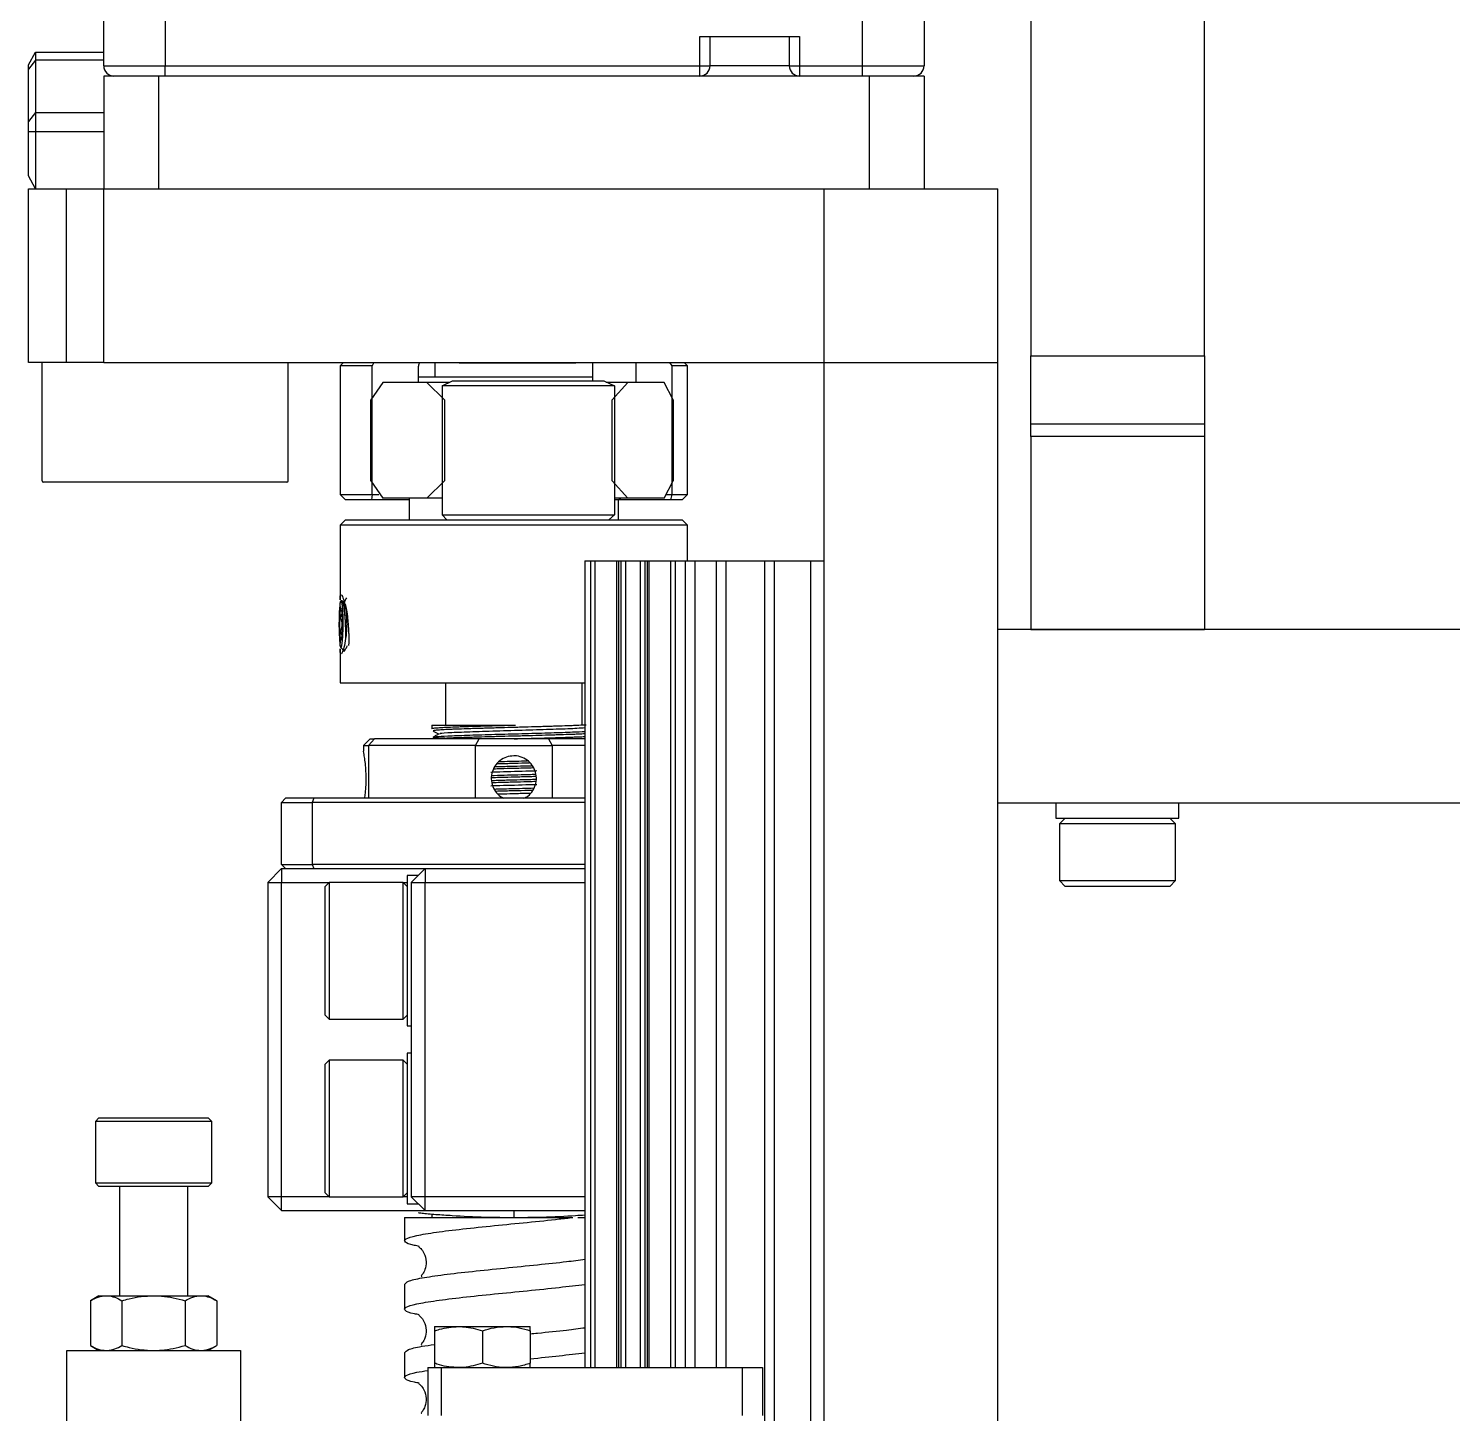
# Model space of a CAD drawing. Header units: millimetres. Extents: x 0 to 279, y 0 to 216.
# Drawn here: x 102.93 to 120.29, y 114.24 to 131.11 of the extents above; entities that cross this region are included whole.
import ezdxf

# ---------------------------------------------------------------- set-up
doc = ezdxf.new("R2010")
doc.units = ezdxf.units.MM

msp = doc.modelspace()

# ---------------------------------------------------------------- linework, layer by layer
at = {"color": 7, "linetype": 'Continuous', "lineweight": 25}
for p, q in [((115.151, 131.291), (115.151, 127.125)), ((117.268, 127.125), (117.268, 131.291)), ((103.851, 130.658), (103.851, 131.208)), ((104.601, 131.208), (104.601, 130.658)), ((113.101, 130.658), (113.101, 131.208)), ((113.851, 131.208), (113.851, 130.658)), ((111.118, 131.016), (112.334, 131.016)), ((111.118, 130.658), (111.118, 131.016)), ((111.243, 130.658), (111.243, 131.016)), ((112.209, 131.016), (112.209, 130.658)), ((112.334, 131.016), (112.334, 130.658)), ((102.934, 130.668), (103.018, 130.825)), ((103.018, 130.727), (102.934, 130.616)), ((103.018, 130.825), (103.018, 130.727)), ((103.018, 130.825), (103.851, 130.825)), ((103.018, 130.727), (103.018, 130.089)), ((102.934, 130.616), (102.934, 130.668)), ((102.934, 129.978), (102.934, 130.616)), ((103.851, 130.658), (104.601, 130.658)), ((104.601, 130.658), (111.118, 130.658)), ((104.601, 130.533), (104.601, 130.658)), ((111.118, 130.533), (111.118, 130.658)), ((111.118, 130.658), (111.243, 130.658)), ((112.209, 130.658), (111.243, 130.658)), ((112.209, 130.658), (112.334, 130.658)), ((112.334, 130.658), (113.101, 130.658)), ((112.334, 130.658), (112.334, 130.533)), ((113.101, 130.533), (113.101, 130.658)), ((113.101, 130.658), (113.851, 130.658)), ((103.851, 130.533), (103.851, 129.158)), ((104.518, 130.533), (103.851, 130.533)), ((104.518, 130.533), (104.518, 129.158)), ((113.184, 130.533), (104.518, 130.533)), ((113.184, 130.533), (113.184, 129.158)), ((113.851, 130.533), (113.184, 130.533)), ((113.851, 130.533), (113.851, 129.158)), ((103.018, 130.089), (102.934, 129.978)), ((103.018, 130.089), (103.018, 129.853)), ((102.934, 129.853), (102.934, 129.978)), ((102.934, 129.315), (102.934, 129.853)), ((103.018, 129.853), (102.934, 129.853)), ((103.018, 129.853), (103.018, 129.158)), ((103.018, 129.158), (102.934, 129.315)), ((102.934, 127.041), (102.934, 129.158)), ((102.934, 129.158), (103.393, 129.158)), ((103.393, 129.158), (103.393, 127.041)), ((103.393, 129.158), (103.851, 129.158)), ((103.851, 127.041), (103.851, 129.158)), ((103.851, 129.158), (112.634, 129.158)), ((112.634, 127.041), (112.634, 129.158)), ((112.634, 129.158), (114.751, 129.158)), ((114.751, 127.041), (114.751, 129.158)), ((115.151, 127.125), (117.268, 127.125)), ((115.151, 126.291), (115.151, 127.125)), ((117.268, 127.125), (117.268, 126.291)), ((103.393, 127.041), (102.934, 127.041)), ((103.101, 125.6), (103.101, 127.041)), ((103.851, 127.041), (103.393, 127.041)), ((103.851, 127.041), (112.634, 127.041)), ((106.101, 125.6), (106.101, 127.041)), ((106.774, 127.041), (106.734, 127.002)), ((106.734, 127.002), (106.734, 125.432)), ((107.125, 127.002), (106.734, 127.002)), ((107.145, 127.041), (107.125, 127.002)), ((107.125, 125.432), (107.125, 127.002)), ((107.688, 126.8), (107.688, 126.972)), ((107.891, 126.864), (107.891, 127.041)), ((109.601, 127.033), (108.184, 127.033)), ((109.601, 127.033), (109.609, 127.041)), ((109.811, 127.041), (109.811, 126.821)), ((110.34, 126.8), (110.34, 127.041)), ((110.779, 127.002), (110.752, 127.041)), ((110.779, 125.432), (110.779, 127.002)), ((110.968, 127.002), (110.779, 127.002)), ((110.968, 127.002), (110.928, 127.041)), ((110.968, 125.432), (110.968, 127.002)), ((112.634, 127.041), (114.751, 127.041)), ((112.634, 97.291), (112.634, 127.041)), ((114.751, 97.291), (114.751, 127.041)), ((107.255, 126.8), (107.107, 126.589)), ((107.791, 126.8), (107.255, 126.8)), ((109.811, 126.864), (107.688, 126.864)), ((108.007, 126.589), (107.791, 126.8)), ((108.067, 126.8), (107.791, 126.8)), ((107.977, 126.758), (108.104, 126.821)), ((107.977, 126.758), (107.977, 125.188)), ((110.076, 126.758), (107.977, 126.758)), ((108.104, 126.821), (109.949, 126.821)), ((109.949, 126.821), (110.076, 126.758)), ((110.241, 126.8), (109.976, 126.8)), ((110.241, 126.8), (110.05, 126.589)), ((110.076, 126.758), (110.076, 125.188)), ((110.683, 126.8), (110.241, 126.8)), ((110.792, 126.589), (110.683, 126.8)), ((107.107, 125.601), (107.107, 126.589)), ((108.007, 126.589), (108.007, 125.601)), ((110.05, 125.601), (110.05, 126.589)), ((110.792, 126.589), (110.792, 125.601)), ((117.268, 126.291), (115.151, 126.291)), ((115.151, 126.141), (115.151, 126.291)), ((117.268, 126.291), (117.268, 126.141)), ((117.268, 126.141), (115.151, 126.141)), ((115.151, 126.141), (115.151, 123.791)), ((117.268, 126.141), (117.268, 123.791)), ((106.084, 125.583), (103.118, 125.583)), ((107.107, 125.601), (107.255, 125.389)), ((107.791, 125.389), (108.007, 125.601)), ((110.05, 125.601), (110.241, 125.389)), ((110.683, 125.389), (110.792, 125.601)), ((106.734, 125.432), (106.798, 125.368)), ((106.734, 125.432), (107.125, 125.432)), ((107.116, 125.368), (106.798, 125.368)), ((107.125, 125.432), (107.116, 125.368)), ((107.576, 125.368), (107.116, 125.368)), ((107.125, 125.432), (107.206, 125.432)), ((107.791, 125.389), (107.255, 125.389)), ((107.576, 125.389), (107.576, 125.125)), ((107.578, 125.125), (107.578, 125.389)), ((107.977, 125.389), (107.791, 125.389)), ((110.241, 125.389), (110.076, 125.389)), ((110.076, 125.379), (110.089, 125.368)), ((110.155, 125.368), (110.089, 125.368)), ((110.125, 125.125), (110.125, 125.368)), ((110.155, 125.368), (110.132, 125.389)), ((110.763, 125.368), (110.155, 125.368)), ((110.683, 125.389), (110.241, 125.389)), ((110.707, 125.432), (110.779, 125.432)), ((110.763, 125.368), (110.779, 125.432)), ((110.904, 125.368), (110.763, 125.368)), ((110.779, 125.432), (110.968, 125.432)), ((110.904, 125.368), (110.968, 125.432)), ((107.977, 125.188), (110.076, 125.188)), ((108.036, 125.125), (107.977, 125.188)), ((110.076, 125.188), (110.01, 125.125)), ((106.798, 125.125), (106.734, 125.061)), ((106.734, 125.061), (106.734, 124.152)), ((110.968, 125.061), (106.734, 125.061)), ((106.798, 125.125), (108.036, 125.125)), ((108.036, 125.125), (110.01, 125.125)), ((110.01, 125.125), (110.904, 125.125)), ((110.968, 125.061), (110.904, 125.125)), ((110.968, 124.625), (110.968, 125.061)), ((109.718, 124.625), (109.718, 114.796)), ((109.718, 124.625), (109.784, 124.625)), ((109.784, 124.625), (109.784, 114.796)), ((109.784, 124.625), (109.84, 124.625)), ((109.84, 124.625), (109.84, 114.796)), ((109.84, 124.625), (110.102, 124.625)), ((110.102, 124.625), (110.127, 124.625)), ((110.127, 124.625), (110.127, 114.796)), ((110.127, 124.625), (110.154, 124.625)), ((110.154, 124.625), (110.213, 124.625)), ((110.213, 124.625), (110.389, 124.625)), ((110.389, 124.625), (110.448, 124.625)), ((110.448, 124.625), (110.475, 124.625)), ((110.475, 124.625), (110.498, 124.625)), ((110.498, 124.625), (110.762, 124.625)), ((110.762, 124.625), (110.762, 114.796)), ((110.762, 124.625), (110.818, 124.625)), ((110.818, 124.625), (110.818, 114.796)), ((110.818, 124.625), (110.941, 124.625)), ((110.941, 124.625), (111.059, 124.625)), ((111.059, 124.625), (111.319, 124.625)), ((111.319, 124.625), (111.437, 124.625)), ((111.437, 124.625), (111.906, 124.625)), ((111.906, 124.625), (111.906, 74.625)), ((111.906, 124.625), (112.024, 124.625)), ((112.024, 124.625), (112.024, 74.625)), ((112.024, 124.625), (112.468, 124.625)), ((112.468, 124.625), (112.468, 74.625)), ((112.468, 124.625), (112.634, 124.625)), ((106.744, 124.141), (106.741, 124.138)), ((106.78, 124.099), (106.76, 124.134)), ((106.777, 124.137), (106.777, 124.115)), ((106.76, 123.949), (106.728, 123.949)), ((106.738, 124.032), (106.735, 124.112)), ((132.251, 123.791), (114.751, 123.791)), ((115.151, 123.791), (117.268, 123.791)), ((106.728, 123.757), (106.757, 123.719)), ((106.76, 123.757), (106.728, 123.757)), ((106.734, 123.554), (106.734, 123.141)), ((106.741, 123.568), (106.783, 123.526)), ((106.734, 123.141), (109.718, 123.141)), ((108.018, 123.141), (108.018, 122.625)), ((109.684, 122.625), (109.684, 123.141)), ((107.851, 122.625), (107.851, 122.583)), ((107.851, 122.625), (108.87, 122.625)), ((107.101, 122.458), (107.018, 122.375)), ((107.153, 122.458), (107.078, 122.375)), ((107.101, 122.458), (107.153, 122.458)), ((108.428, 122.458), (107.153, 122.458)), ((108.385, 122.375), (108.428, 122.458)), ((109.274, 122.458), (108.428, 122.458)), ((109.274, 122.458), (109.317, 122.375)), ((109.718, 122.458), (109.274, 122.458)), ((109.694, 122.546), (109.718, 122.545)), ((107.018, 122.375), (107.018, 122.307)), ((107.018, 122.375), (107.078, 122.375)), ((108.385, 122.375), (107.078, 122.375)), ((107.078, 122.375), (107.078, 121.733)), ((108.385, 121.733), (108.385, 122.375)), ((108.385, 122.375), (109.317, 122.375)), ((109.317, 122.375), (109.317, 121.733)), ((109.718, 122.375), (109.317, 122.375)), ((106.018, 121.683), (106.068, 121.733)), ((106.413, 121.733), (106.068, 121.733)), ((106.413, 121.733), (106.394, 121.683)), ((109.718, 121.733), (106.413, 121.733)), ((106.018, 120.925), (106.018, 121.683)), ((106.018, 121.683), (106.394, 121.683)), ((109.718, 121.683), (106.394, 121.683)), ((106.394, 121.683), (106.394, 120.925)), ((132.251, 121.675), (114.751, 121.675)), ((115.459, 121.675), (115.459, 121.491)), ((116.959, 121.491), (116.959, 121.675)), ((115.459, 121.491), (115.74, 121.491)), ((115.572, 121.491), (115.501, 121.421)), ((115.501, 121.421), (115.501, 120.729)), ((116.918, 121.421), (115.501, 121.421)), ((115.74, 121.491), (116.959, 121.491)), ((116.918, 121.421), (116.847, 121.491)), ((116.918, 120.729), (116.918, 121.421)), ((105.851, 120.708), (106.018, 120.875)), ((106.018, 120.925), (106.394, 120.925)), ((106.068, 120.875), (106.018, 120.925)), ((106.018, 120.875), (106.018, 120.708)), ((106.018, 120.875), (106.286, 120.875)), ((106.286, 120.875), (106.413, 120.875)), ((106.394, 120.925), (106.413, 120.875)), ((109.718, 120.925), (106.394, 120.925)), ((106.413, 120.875), (107.768, 120.875)), ((107.601, 120.708), (107.768, 120.875)), ((107.768, 120.875), (107.768, 120.708)), ((107.768, 120.875), (109.718, 120.875)), ((105.851, 120.708), (106.018, 120.708)), ((105.851, 120.708), (105.851, 116.875)), ((106.018, 116.875), (106.018, 120.708)), ((106.018, 120.708), (106.601, 120.708)), ((106.601, 120.708), (106.551, 120.658)), ((106.551, 120.4), (106.551, 120.658)), ((107.501, 120.708), (106.601, 120.708)), ((106.601, 120.708), (106.601, 120.434)), ((107.551, 120.658), (107.501, 120.708)), ((107.501, 120.708), (107.551, 120.708)), ((107.501, 120.434), (107.501, 120.708)), ((107.684, 120.791), (107.551, 120.791)), ((107.551, 120.791), (107.551, 120.451)), ((107.601, 120.708), (107.768, 120.708)), ((107.601, 120.708), (107.601, 116.875)), ((107.768, 116.875), (107.768, 120.708)), ((107.768, 120.708), (109.718, 120.708)), ((115.501, 120.729), (115.572, 120.658)), ((115.501, 120.729), (116.918, 120.729)), ((116.847, 120.658), (115.572, 120.658)), ((116.847, 120.658), (116.918, 120.729)), ((106.551, 119.091), (106.551, 120.4)), ((106.601, 120.434), (106.601, 119.041)), ((107.501, 119.041), (107.501, 120.434)), ((107.551, 120.451), (107.551, 118.958)), ((106.551, 119.091), (106.601, 119.041)), ((107.501, 119.041), (107.551, 119.091)), ((106.601, 119.041), (107.501, 119.041)), ((107.551, 118.958), (107.601, 118.958)), ((107.601, 118.625), (107.551, 118.625)), ((107.551, 118.625), (107.551, 118.348)), ((106.601, 118.541), (106.551, 118.491)), ((106.551, 118.285), (106.551, 118.491)), ((107.501, 118.541), (106.601, 118.541)), ((106.601, 118.541), (106.601, 118.322)), ((107.551, 118.491), (107.501, 118.541)), ((107.501, 118.322), (107.501, 118.541)), ((106.551, 116.925), (106.551, 118.285)), ((106.601, 118.322), (106.601, 116.875)), ((107.501, 116.875), (107.501, 118.322)), ((107.551, 118.348), (107.551, 116.791)), ((103.793, 117.837), (103.751, 117.795)), ((103.751, 117.795), (103.751, 117.047)), ((105.168, 117.795), (103.751, 117.795)), ((103.793, 117.837), (105.125, 117.837)), ((105.168, 117.795), (105.125, 117.837)), ((105.168, 117.047), (105.168, 117.795)), ((103.751, 117.047), (103.793, 117.004)), ((103.751, 117.047), (105.168, 117.047)), ((105.125, 117.004), (103.793, 117.004)), ((104.043, 117.004), (104.043, 115.671)), ((104.876, 115.671), (104.876, 117.004)), ((105.125, 117.004), (105.168, 117.047)), ((106.018, 116.875), (105.851, 116.875)), ((105.851, 116.875), (106.018, 116.708)), ((106.018, 116.708), (106.018, 116.875)), ((106.601, 116.875), (106.018, 116.875)), ((106.551, 116.925), (106.601, 116.875)), ((106.601, 116.875), (107.501, 116.875)), ((107.501, 116.875), (107.551, 116.925)), ((107.551, 116.875), (107.501, 116.875)), ((107.768, 116.875), (107.601, 116.875)), ((107.601, 116.875), (107.768, 116.708)), ((109.718, 116.875), (107.768, 116.875)), ((107.768, 116.708), (107.768, 116.875)), ((106.018, 116.708), (107.768, 116.708)), ((107.551, 116.791), (107.684, 116.791)), ((107.768, 116.708), (109.718, 116.708)), ((107.851, 116.667), (107.851, 116.625)), ((107.518, 116.625), (107.518, 116.341)), ((107.518, 116.625), (109.569, 116.625)), ((107.518, 115.812), (107.518, 115.508)), ((103.793, 115.671), (103.689, 115.611)), ((103.793, 115.671), (103.882, 115.671)), ((103.882, 115.671), (104.459, 115.671)), ((104.459, 115.671), (105.037, 115.671)), ((105.037, 115.671), (105.126, 115.671)), ((105.229, 115.611), (105.126, 115.671)), ((103.689, 115.611), (103.689, 115.064)), ((104.074, 115.611), (104.074, 115.064)), ((104.844, 115.611), (104.844, 115.064)), ((105.229, 115.611), (105.229, 115.064)), ((107.884, 115.296), (108.176, 115.296)), ((108.176, 115.296), (108.759, 115.296)), ((108.759, 115.296), (109.051, 115.296)), ((107.884, 115.244), (107.884, 114.848)), ((108.468, 115.244), (108.468, 114.848)), ((109.051, 115.244), (109.051, 114.848)), ((103.401, 115.004), (105.518, 115.004)), ((103.401, 113.337), (103.401, 115.004)), ((103.689, 115.064), (103.793, 115.004)), ((105.126, 115.004), (105.229, 115.064)), ((105.518, 115.004), (105.518, 113.337)), ((107.518, 114.979), (107.518, 114.674)), ((107.801, 114.796), (107.801, 114.212)), ((107.801, 114.796), (107.965, 114.796)), ((107.965, 114.796), (107.965, 114.212)), ((107.965, 114.796), (111.634, 114.796)), ((111.634, 114.796), (111.634, 114.212)), ((111.634, 114.796), (111.884, 114.796)), ((111.884, 114.796), (111.884, 114.212))]:
    msp.add_line(p, q, dxfattribs=at)
at = {"color": 8, "linetype": 'Continuous', "lineweight": 25}
for p, q in [((103.851, 130.727), (103.018, 130.727)), ((103.018, 130.089), (103.851, 130.089)), ((103.851, 129.853), (103.018, 129.853)), ((109.812, 126.821), (109.812, 127.041)), ((110.102, 124.625), (110.102, 114.796)), ((110.154, 124.625), (110.154, 114.796)), ((110.213, 124.625), (110.213, 114.796)), ((110.389, 124.625), (110.389, 114.796)), ((110.448, 124.625), (110.448, 114.796)), ((110.475, 124.625), (110.475, 114.796)), ((110.498, 124.625), (110.498, 114.796)), ((110.941, 124.625), (110.941, 114.796)), ((111.059, 124.625), (111.059, 114.796)), ((111.319, 124.625), (111.319, 114.796)), ((111.437, 124.625), (111.437, 114.796))]:
    msp.add_line(p, q, dxfattribs=at)
at = {"color": 7, "linetype": 'Continuous', "lineweight": 25, "flags": 128}
msp.add_lwpolyline([(106.738, 123.573), (106.749, 123.572), (106.76, 123.618), (106.767, 123.702), (106.771, 123.811), (106.771, 123.927), (106.766, 124.03), (106.757, 124.105), (106.746, 124.139), (106.735, 124.125)], dxfattribs=at)
at = {"color": 7, "linetype": 'Continuous', "lineweight": 25}
for centre, radius, start, end in [((103.976, 130.658), 0.125, 180, 270), ((111.118, 130.658), 0.125, 270, 0), ((112.334, 130.658), 0.125, 180, 270), ((113.726, 130.658), 0.125, 270, 0), ((103.118, 125.6), 0.0167, 180, 270), ((106.084, 125.6), 0.0167, 270, 0), ((108.579, 123.853), 1.853, 177.0238, 182.9762), ((106.932, 123.965), 0.204, 156.7751, 184.3854), ((106.556, 123.965), 0.204, 355.6146, 23.2249), ((104.909, 123.853), 1.853, 357.0238, 2.9762), ((106.932, 123.741), 0.204, 175.6146, 203.2249), ((106.556, 123.741), 0.204, 336.7751, 4.3854)]:
    msp.add_arc(centre, radius, start, end, dxfattribs=at)
for points, knots in [([(107.688, 126.972), (107.689, 126.979), (107.689, 126.994), (107.694, 127.015), (107.699, 127.031), (107.703, 127.039), (107.704, 127.041)], [0, 0, 0, 0, 0.295806, 0.600363, 0.896124, 1, 1, 1, 1]), ([(106.735, 124.125), (106.734, 124.118), (106.73, 124.096), (106.724, 124.04), (106.722, 123.977), (106.721, 123.944), (106.721, 123.94)], [0, 0, 0, 0, 0.18396, 0.585803, 0.947313, 1, 1, 1, 1]), ([(106.735, 124.152), (106.735, 124.166), (106.734, 124.21), (106.74, 124.215), (106.744, 124.219)], [0, 0, 0, 0, 0.330177, 1, 1, 1, 1]), ([(106.744, 124.14), (106.744, 124.141), (106.746, 124.143), (106.749, 124.144), (106.753, 124.144), (106.758, 124.139), (106.762, 124.13), (106.766, 124.119), (106.77, 124.103), (106.774, 124.085), (106.778, 124.064), (106.781, 124.04), (106.784, 124.013), (106.787, 123.984), (106.79, 123.953), (106.792, 123.92), (106.794, 123.895), (106.795, 123.87), (106.796, 123.844), (106.797, 123.819), (106.798, 123.793), (106.798, 123.768), (106.798, 123.743), (106.799, 123.718), (106.799, 123.695), (106.798, 123.679), (106.798, 123.672), (106.798, 123.671)], [0, 0, 0, 0, 0.012662, 0.048783, 0.083635, 0.154524, 0.190645, 0.225497, 0.296365, 0.332442, 0.367994, 0.440251, 0.477039, 0.513367, 0.587258, 0.624909, 0.661237, 0.697818, 0.735184, 0.772811, 0.809621, 0.846672, 0.884485, 0.922561, 0.960366, 0.998433, 1, 1, 1, 1]), ([(106.748, 124.212), (106.753, 124.208), (106.763, 124.197), (106.787, 124.118), (106.804, 124.017), (106.812, 123.925), (106.812, 123.877), (106.813, 123.853)], [0, 0, 0, 0, 0.2042069, 0.4709167, 0.7354754, 0.8688044, 1, 1, 1, 1]), ([(106.81, 124.173), (106.803, 124.16), (106.791, 124.139), (106.779, 124.118), (106.774, 124.109)], [0, 0, 0, 0, 0.5853595, 1, 1, 1, 1]), ([(106.757, 123.989), (106.755, 123.983), (106.751, 123.969), (106.737, 123.957), (106.728, 123.949)], [0, 0, 0, 0, 0.400086, 1, 1, 1, 1]), ([(106.728, 123.949), (106.733, 123.938), (106.747, 123.908), (106.758, 123.851), (106.746, 123.796), (106.732, 123.766), (106.728, 123.757)], [0, 0, 0, 0, 0.180942, 0.506293, 0.843975, 1, 1, 1, 1]), ([(106.798, 124.034), (106.797, 124.04), (106.793, 124.063), (106.787, 124.086), (106.781, 124.094), (106.78, 124.097)], [0, 0, 0, 0, 0.207691, 0.735739, 1, 1, 1, 1]), ([(106.84, 123.596), (106.84, 123.6), (106.841, 123.606), (106.842, 123.632), (106.843, 123.669), (106.842, 123.717), (106.84, 123.773), (106.836, 123.833), (106.832, 123.893), (106.826, 123.952), (106.819, 124.006), (106.81, 124.05), (106.802, 124.084), (106.792, 124.106), (106.785, 124.109), (106.782, 124.111)], [0, 0, 0, 0, 0.077885, 0.152939, 0.228801, 0.30708, 0.385604, 0.462157, 0.536786, 0.614212, 0.692905, 0.770622, 0.845469, 0.921612, 1, 1, 1, 1]), ([(106.721, 123.94), (106.72, 123.931), (106.72, 123.908), (106.719, 123.869), (106.719, 123.826), (106.72, 123.782), (106.721, 123.754), (106.722, 123.741)], [0, 0, 0, 0, 0.142624, 0.35145, 0.566333, 0.779919, 1, 1, 1, 1]), ([(106.813, 123.853), (106.812, 123.829), (106.812, 123.781), (106.803, 123.689), (106.786, 123.588), (106.763, 123.509), (106.753, 123.498), (106.748, 123.494)], [0, 0, 0, 0, 0.131346, 0.264696, 0.529568, 0.796224, 1, 1, 1, 1]), ([(106.722, 123.741), (106.723, 123.714), (106.725, 123.661), (106.731, 123.603), (106.736, 123.582), (106.738, 123.573)], [0, 0, 0, 0, 0.348466, 0.697112, 1, 1, 1, 1]), ([(106.735, 123.589), (106.735, 123.59), (106.735, 123.609), (106.736, 123.641), (106.738, 123.67)], [0, 0, 0, 0, 0.098452, 1, 1, 1, 1]), ([(106.744, 123.487), (106.74, 123.491), (106.734, 123.496), (106.735, 123.54), (106.735, 123.554)], [0, 0, 0, 0, 0.670303, 1, 1, 1, 1]), ([(106.782, 123.521), (106.789, 123.533), (106.804, 123.558), (106.818, 123.583), (106.825, 123.596)], [0, 0, 0, 0, 0.50019, 1, 1, 1, 1]), ([(107.857, 122.58), (107.855, 122.58), (107.85, 122.582), (107.852, 122.584), (107.86, 122.586), (107.875, 122.588), (107.905, 122.591), (107.949, 122.594), (108.005, 122.597), (108.069, 122.6), (108.145, 122.604), (108.23, 122.606), (108.321, 122.609), (108.42, 122.612), (108.525, 122.615), (108.621, 122.618), (108.737, 122.621), (108.826, 122.624), (108.87, 122.625)], [0, 0, 0, 0, 0.050503, 0.099235, 0.148306, 0.198443, 0.24895, 0.347018, 0.396796, 0.447299, 0.545372, 0.595152, 0.645657, 0.743726, 0.793504, 0.844007, 0.921315, 1, 1, 1, 1]), ([(109.734, 122.625), (109.733, 122.625), (109.719, 122.624), (109.677, 122.622), (109.611, 122.619), (109.535, 122.616), (109.452, 122.613), (109.36, 122.61), (109.262, 122.607), (109.159, 122.604), (109.052, 122.601), (108.942, 122.598), (108.832, 122.595), (108.721, 122.592), (108.613, 122.589), (108.533, 122.586), (108.456, 122.584), (108.381, 122.582), (108.31, 122.58), (108.22, 122.577), (108.139, 122.574), (108.068, 122.571), (108.005, 122.568), (107.953, 122.565), (107.915, 122.562), (107.885, 122.559), (107.869, 122.556), (107.866, 122.554), (107.869, 122.553), (107.869, 122.553)], [0, 0, 0, 0, 0.0040488, 0.034413, 0.0961732, 0.127643, 0.1580073, 0.2197674, 0.2512371, 0.2816045, 0.3433711, 0.3748444, 0.405206, 0.4669605, 0.4984272, 0.5287968, 0.5593773, 0.5906231, 0.6220988, 0.652459, 0.7142108, 0.7456761, 0.7760432, 0.8378094, 0.8692823, 0.8996463, 0.961406, 0.9928756, 1, 1, 1, 1]), ([(109.718, 122.591), (109.69, 122.588), (109.626, 122.582), (109.379, 122.573), (109.045, 122.562), (108.677, 122.552), (108.335, 122.541), (108.08, 122.531), (107.944, 122.523), (107.95, 122.518), (107.952, 122.516)], [0, 0, 0, 0, 0.1041234, 0.2441087, 0.384094, 0.5240793, 0.6640646, 0.8040499, 0.9440352, 1, 1, 1, 1]), ([(108.01, 122.463), (107.975, 122.465), (107.883, 122.469), (107.852, 122.478), (107.913, 122.486), (108.084, 122.495), (108.341, 122.504), (108.656, 122.513), (108.993, 122.522), (109.311, 122.531), (109.571, 122.54), (109.672, 122.545), (109.718, 122.547)], [0, 0, 0, 0, 0.06578, 0.171674, 0.277573, 0.383458, 0.489366, 0.595244, 0.70115, 0.807035, 0.91293, 1, 1, 1, 1]), ([(107.868, 122.553), (107.879, 122.546), (107.901, 122.534), (107.923, 122.521), (107.933, 122.515)], [0, 0, 0, 0, 0.516902, 1, 1, 1, 1]), ([(107.935, 122.517), (107.924, 122.51), (107.902, 122.497), (107.879, 122.484), (107.868, 122.478)], [0, 0, 0, 0, 0.499986, 1, 1, 1, 1]), ([(109.718, 122.517), (109.692, 122.516), (109.651, 122.514), (109.582, 122.511), (109.501, 122.508), (109.411, 122.505), (109.314, 122.502), (109.212, 122.499), (109.104, 122.496), (108.994, 122.493), (108.882, 122.49), (108.769, 122.487), (108.658, 122.484), (108.548, 122.481), (108.442, 122.478), (108.343, 122.475), (108.249, 122.472), (108.162, 122.469), (108.086, 122.466), (108.017, 122.463), (107.964, 122.461), (107.935, 122.459), (107.928, 122.458)], [0, 0, 0, 0, 0.066363, 0.104936, 0.142287, 0.217849, 0.25642, 0.293773, 0.369339, 0.407912, 0.445263, 0.520826, 0.559397, 0.596749, 0.672313, 0.710885, 0.748236, 0.8238, 0.862372, 0.899723, 0.975285, 1, 1, 1, 1]), ([(108.854, 122.458), (108.868, 122.458), (108.91, 122.459), (108.98, 122.461), (109.063, 122.463), (109.173, 122.466), (109.277, 122.469), (109.376, 122.472), (109.469, 122.475), (109.554, 122.478), (109.628, 122.481), (109.679, 122.483), (109.705, 122.485), (109.718, 122.485)], [0, 0, 0, 0, 0.039443, 0.118876, 0.200037, 0.281796, 0.440545, 0.521124, 0.602877, 0.761632, 0.842213, 0.92397, 1, 1, 1, 1]), ([(109.697, 122.484), (109.702, 122.484), (109.71, 122.484), (109.716, 122.483), (109.718, 122.483)], [0, 0, 0, 0, 0.7083482, 1, 1, 1, 1]), ([(107.033, 121.733), (107.035, 121.752), (107.042, 121.797), (107.05, 121.895), (107.051, 122.006), (107.046, 122.111), (107.036, 122.202), (107.025, 122.27), (107.018, 122.303), (107.018, 122.306), (107.018, 122.307)], [0, 0, 0, 0, 0.10589, 0.244714, 0.382921, 0.510732, 0.645, 0.783048, 0.925617, 1, 1, 1, 1]), ([(108.851, 122.25), (108.82, 122.247), (108.759, 122.241), (108.677, 122.194), (108.614, 122.125), (108.578, 122.038), (108.572, 121.944), (108.598, 121.855), (108.649, 121.779), (108.699, 121.748), (108.723, 121.733)], [0, 0, 0, 0, 0.126172, 0.252311, 0.379323, 0.50695, 0.633613, 0.759236, 0.885363, 1, 1, 1, 1]), ([(108.974, 121.733), (108.991, 121.741), (109.035, 121.762), (109.087, 121.826), (109.124, 121.912), (109.129, 122.006), (109.104, 122.095), (109.05, 122.172), (108.974, 122.226), (108.903, 122.248), (108.862, 122.249), (108.851, 122.25)], [0, 0, 0, 0, 0.074078, 0.200288, 0.327108, 0.452971, 0.5778, 0.703131, 0.829711, 0.956352, 1, 1, 1, 1]), ([(109.131, 122.065), (109.1, 122.064), (108.962, 122.06), (108.752, 122.054), (108.606, 122.049), (108.569, 122.048)], [0, 0, 0, 0, 0.1721597, 0.7910925, 1, 1, 1, 1]), ([(109.093, 122.102), (109.054, 122.101), (108.988, 122.099), (108.893, 122.097), (108.783, 122.094), (108.686, 122.091), (108.619, 122.089), (108.605, 122.088)], [0, 0, 0, 0, 0.2414989, 0.4124416, 0.577361, 0.9128022, 1, 1, 1, 1]), ([(108.617, 122.118), (108.652, 122.119), (108.714, 122.121), (108.807, 122.123), (108.919, 122.126), (109.009, 122.128), (109.068, 122.13), (109.073, 122.13)], [0, 0, 0, 0, 0.233224, 0.416873, 0.603199, 0.96503, 1, 1, 1, 1]), ([(109.041, 122.161), (109.023, 122.161), (108.951, 122.159), (108.848, 122.156), (108.736, 122.153), (108.677, 122.151), (108.647, 122.151), (108.644, 122.151)], [0, 0, 0, 0, 0.1323983, 0.5540388, 0.7692677, 0.9776862, 1, 1, 1, 1]), ([(108.671, 122.18), (108.693, 122.181), (108.804, 122.184), (108.922, 122.187), (109.017, 122.189)], [0, 0, 0, 0, 0.194912, 1, 1, 1, 1]), ([(109.13, 121.898), (109.1, 121.898), (108.962, 121.893), (108.752, 121.887), (108.606, 121.883), (108.569, 121.882)], [0, 0, 0, 0, 0.171732, 0.790654, 1, 1, 1, 1]), ([(108.578, 121.95), (108.584, 121.95), (108.616, 121.951), (108.678, 121.953), (108.79, 121.956), (108.903, 121.959), (109.014, 121.962), (109.079, 121.964), (109.114, 121.964), (109.122, 121.965)], [0, 0, 0, 0, 0.033352, 0.186787, 0.342459, 0.644762, 0.798205, 0.953886, 1, 1, 1, 1]), ([(109.124, 121.997), (109.12, 121.997), (109.089, 121.996), (109.028, 121.994), (108.944, 121.992), (108.831, 121.989), (108.719, 121.986), (108.626, 121.983), (108.589, 121.982), (108.58, 121.982)], [0, 0, 0, 0, 0.024184, 0.178852, 0.334657, 0.485525, 0.790733, 0.946529, 1, 1, 1, 1]), ([(108.581, 122.011), (108.591, 122.011), (108.701, 122.014), (108.897, 122.02), (109.06, 122.024), (109.118, 122.026)], [0, 0, 0, 0, 0.059678, 0.663663, 1, 1, 1, 1]), ([(109.12, 121.936), (109.112, 121.936), (109.077, 121.935), (108.987, 121.932), (108.877, 121.929), (108.766, 121.926), (108.677, 121.924), (108.617, 121.922), (108.584, 121.921)], [0, 0, 0, 0, 0.049486, 0.199337, 0.504128, 0.659434, 0.809305, 1, 1, 1, 1]), ([(108.611, 121.845), (108.678, 121.847), (108.838, 121.851), (109.002, 121.856), (109.096, 121.858)], [0, 0, 0, 0, 0.421369, 1, 1, 1, 1]), ([(109.084, 121.829), (109.078, 121.829), (109.018, 121.827), (108.927, 121.825), (108.815, 121.822), (108.724, 121.819), (108.664, 121.818), (108.63, 121.817)], [0, 0, 0, 0, 0.039094, 0.406565, 0.594143, 0.775779, 1, 1, 1, 1]), ([(108.652, 121.785), (108.702, 121.787), (108.779, 121.789), (108.886, 121.792), (108.971, 121.794), (109.027, 121.796), (109.055, 121.796)], [0, 0, 0, 0, 0.368499, 0.576971, 0.788482, 1, 1, 1, 1]), ([(107.686, 116.684), (107.7, 116.682), (107.747, 116.675), (107.89, 116.663), (108.139, 116.646), (108.472, 116.629), (108.736, 116.626), (108.851, 116.625)], [0, 0, 0, 0, 0.083456, 0.280653, 0.461202, 0.765146, 1, 1, 1, 1]), ([(108.851, 116.708), (108.851, 116.696), (108.851, 116.672), (108.851, 116.644), (108.851, 116.627), (108.851, 116.626), (108.851, 116.625)], [0, 0, 0, 0, 0.270261, 0.562429, 0.789736, 1, 1, 1, 1]), ([(108.851, 116.625), (108.966, 116.626), (109.228, 116.629), (109.533, 116.644), (109.68, 116.654), (109.718, 116.657)], [0, 0, 0, 0, 0.364803, 0.836925, 1, 1, 1, 1]), ([(107.698, 116.273), (107.678, 116.277), (107.58, 116.294), (107.513, 116.324), (107.517, 116.364), (107.65, 116.405), (107.891, 116.445), (108.221, 116.485), (108.609, 116.526), (109.018, 116.565), (109.344, 116.599), (109.515, 116.619), (109.569, 116.625)], [0, 0, 0, 0, 0.029886, 0.144833, 0.259117, 0.373684, 0.488389, 0.602608, 0.717589, 0.831755, 0.946604, 1, 1, 1, 1]), ([(109.63, 116.625), (109.64, 116.625), (109.67, 116.625), (109.699, 116.625), (109.718, 116.625)], [0, 0, 0, 0, 0.343137, 1, 1, 1, 1]), ([(107.693, 116.269), (107.691, 116.269), (107.689, 116.269), (107.701, 116.259), (107.723, 116.239), (107.763, 116.187), (107.79, 116.088), (107.775, 116.005), (107.752, 115.956), (107.73, 115.921), (107.717, 115.908), (107.728, 115.907), (107.73, 115.907)], [0, 0, 0, 0, 0.100839, 0.14649, 0.19207, 0.312903, 0.479765, 0.62799, 0.68548, 0.753264, 0.953946, 1, 1, 1, 1]), ([(107.523, 115.812), (107.531, 115.824), (107.546, 115.85), (107.717, 115.888), (107.986, 115.929), (108.338, 115.968), (108.737, 116.009), (109.135, 116.048), (109.476, 116.084), (109.645, 116.106), (109.718, 116.115)], [0, 0, 0, 0, 0.1188766, 0.2513827, 0.3848095, 0.5173008, 0.6505104, 0.7833318, 0.9074981, 1, 1, 1, 1]), ([(107.698, 115.44), (107.678, 115.443), (107.58, 115.46), (107.513, 115.491), (107.517, 115.531), (107.65, 115.571), (107.891, 115.612), (108.221, 115.652), (108.609, 115.693), (109.017, 115.732), (109.407, 115.772), (109.617, 115.798), (109.718, 115.81)], [0, 0, 0, 0, 0.028383, 0.137552, 0.246089, 0.354897, 0.463835, 0.572311, 0.681511, 0.789937, 0.899012, 1, 1, 1, 1]), ([(103.689, 115.611), (103.721, 115.628), (103.784, 115.661), (103.849, 115.668), (103.882, 115.671)], [0, 0, 0, 0, 0.495458, 1, 1, 1, 1]), ([(103.882, 115.671), (103.886, 115.671), (103.921, 115.67), (103.986, 115.657), (104.045, 115.627), (104.074, 115.611)], [0, 0, 0, 0, 0.070047, 0.530762, 1, 1, 1, 1]), ([(104.074, 115.611), (104.103, 115.619), (104.18, 115.64), (104.308, 115.665), (104.409, 115.669), (104.459, 115.671)], [0, 0, 0, 0, 0.226601, 0.610821, 1, 1, 1, 1]), ([(104.459, 115.671), (104.491, 115.67), (104.621, 115.667), (104.748, 115.635), (104.844, 115.611)], [0, 0, 0, 0, 0.244366, 1, 1, 1, 1]), ([(104.844, 115.611), (104.875, 115.628), (104.938, 115.661), (105.004, 115.668), (105.037, 115.671)], [0, 0, 0, 0, 0.495458, 1, 1, 1, 1]), ([(105.037, 115.671), (105.041, 115.671), (105.076, 115.67), (105.141, 115.657), (105.199, 115.627), (105.229, 115.611)], [0, 0, 0, 0, 0.070047, 0.530762, 1, 1, 1, 1]), ([(107.693, 115.436), (107.691, 115.436), (107.689, 115.436), (107.701, 115.426), (107.723, 115.405), (107.763, 115.354), (107.79, 115.255), (107.775, 115.172), (107.752, 115.122), (107.73, 115.088), (107.717, 115.075), (107.728, 115.074), (107.73, 115.074)], [0, 0, 0, 0, 0.100839, 0.14649, 0.19207, 0.312903, 0.479765, 0.62799, 0.68548, 0.753264, 0.953946, 1, 1, 1, 1]), ([(107.884, 115.244), (107.904, 115.25), (107.999, 115.281), (108.097, 115.289), (108.176, 115.296)], [0, 0, 0, 0, 0.205365, 1, 1, 1, 1]), ([(107.884, 115.296), (107.884, 115.296), (107.884, 115.295), (107.884, 115.284), (107.884, 115.257), (107.884, 115.244)], [0, 0, 0, 0, 0.070036, 0.530757, 1, 1, 1, 1]), ([(108.176, 115.296), (108.198, 115.295), (108.297, 115.293), (108.393, 115.265), (108.468, 115.244)], [0, 0, 0, 0, 0.227426, 1, 1, 1, 1]), ([(108.468, 115.244), (108.515, 115.258), (108.611, 115.288), (108.709, 115.293), (108.759, 115.296)], [0, 0, 0, 0, 0.495458, 1, 1, 1, 1]), ([(108.759, 115.296), (108.766, 115.296), (108.818, 115.295), (108.917, 115.284), (109.006, 115.257), (109.051, 115.244)], [0, 0, 0, 0, 0.070036, 0.530757, 1, 1, 1, 1]), ([(109.051, 115.244), (109.051, 115.258), (109.051, 115.288), (109.051, 115.293), (109.051, 115.296)], [0, 0, 0, 0, 0.495458, 1, 1, 1, 1]), ([(109.051, 115.207), (109.081, 115.21), (109.237, 115.226), (109.476, 115.25), (109.645, 115.272), (109.718, 115.282)], [0, 0, 0, 0, 0.120281, 0.624423, 1, 1, 1, 1]), ([(103.689, 115.064), (103.721, 115.047), (103.784, 115.013), (103.849, 115.007), (103.882, 115.004)], [0, 0, 0, 0, 0.495458, 1, 1, 1, 1]), ([(103.882, 115.004), (103.886, 115.004), (103.921, 115.005), (103.986, 115.018), (104.045, 115.048), (104.074, 115.064)], [0, 0, 0, 0, 0.0700474, 0.5307624, 1, 1, 1, 1]), ([(104.074, 115.064), (104.103, 115.056), (104.18, 115.035), (104.308, 115.01), (104.409, 115.006), (104.459, 115.004)], [0, 0, 0, 0, 0.226601, 0.610821, 1, 1, 1, 1]), ([(104.459, 115.004), (104.491, 115.005), (104.621, 115.008), (104.748, 115.04), (104.844, 115.064)], [0, 0, 0, 0, 0.244366, 1, 1, 1, 1]), ([(104.844, 115.064), (104.875, 115.047), (104.938, 115.013), (105.004, 115.007), (105.037, 115.004)], [0, 0, 0, 0, 0.495458, 1, 1, 1, 1]), ([(105.037, 115.004), (105.041, 115.004), (105.076, 115.005), (105.141, 115.018), (105.199, 115.048), (105.229, 115.064)], [0, 0, 0, 0, 0.070047, 0.530762, 1, 1, 1, 1]), ([(107.523, 114.979), (107.531, 114.991), (107.548, 115.016), (107.683, 115.049), (107.831, 115.07), (107.884, 115.078)], [0, 0, 0, 0, 0.363366, 0.768392, 1, 1, 1, 1]), ([(109.051, 114.903), (109.172, 114.915), (109.418, 114.94), (109.617, 114.965), (109.718, 114.977)], [0, 0, 0, 0, 0.495099, 1, 1, 1, 1]), ([(107.698, 114.607), (107.678, 114.61), (107.58, 114.627), (107.512, 114.658), (107.519, 114.698), (107.622, 114.732), (107.754, 114.753), (107.801, 114.761)], [0, 0, 0, 0, 0.068297, 0.330981, 0.592147, 0.853963, 1, 1, 1, 1]), ([(108.176, 114.796), (108.137, 114.798), (108.059, 114.801), (107.961, 114.823), (107.904, 114.842), (107.884, 114.848)], [0, 0, 0, 0, 0.39445, 0.794928, 1, 1, 1, 1]), ([(107.884, 114.848), (107.884, 114.833), (107.884, 114.804), (107.884, 114.798), (107.884, 114.796)], [0, 0, 0, 0, 0.495458, 1, 1, 1, 1]), ([(108.468, 114.848), (108.393, 114.826), (108.297, 114.799), (108.198, 114.796), (108.176, 114.796)], [0, 0, 0, 0, 0.772574, 1, 1, 1, 1]), ([(108.759, 114.796), (108.752, 114.796), (108.7, 114.796), (108.601, 114.808), (108.512, 114.834), (108.468, 114.848)], [0, 0, 0, 0, 0.070036, 0.530757, 1, 1, 1, 1]), ([(109.051, 114.848), (109.004, 114.833), (108.908, 114.804), (108.809, 114.798), (108.759, 114.796)], [0, 0, 0, 0, 0.495458, 1, 1, 1, 1]), ([(109.051, 114.796), (109.051, 114.796), (109.051, 114.796), (109.051, 114.808), (109.051, 114.834), (109.051, 114.848)], [0, 0, 0, 0, 0.070036, 0.530757, 1, 1, 1, 1]), ([(107.693, 114.602), (107.691, 114.602), (107.689, 114.602), (107.701, 114.593), (107.723, 114.572), (107.763, 114.52), (107.79, 114.421), (107.775, 114.339), (107.752, 114.289), (107.73, 114.255), (107.717, 114.241), (107.728, 114.241), (107.73, 114.24)], [0, 0, 0, 0, 0.100839, 0.14649, 0.19207, 0.312903, 0.479765, 0.62799, 0.68548, 0.753264, 0.953946, 1, 1, 1, 1])]:
    msp.add_open_spline(points, degree=3, knots=knots, dxfattribs=at)

doc.saveas('drawing.dxf')
